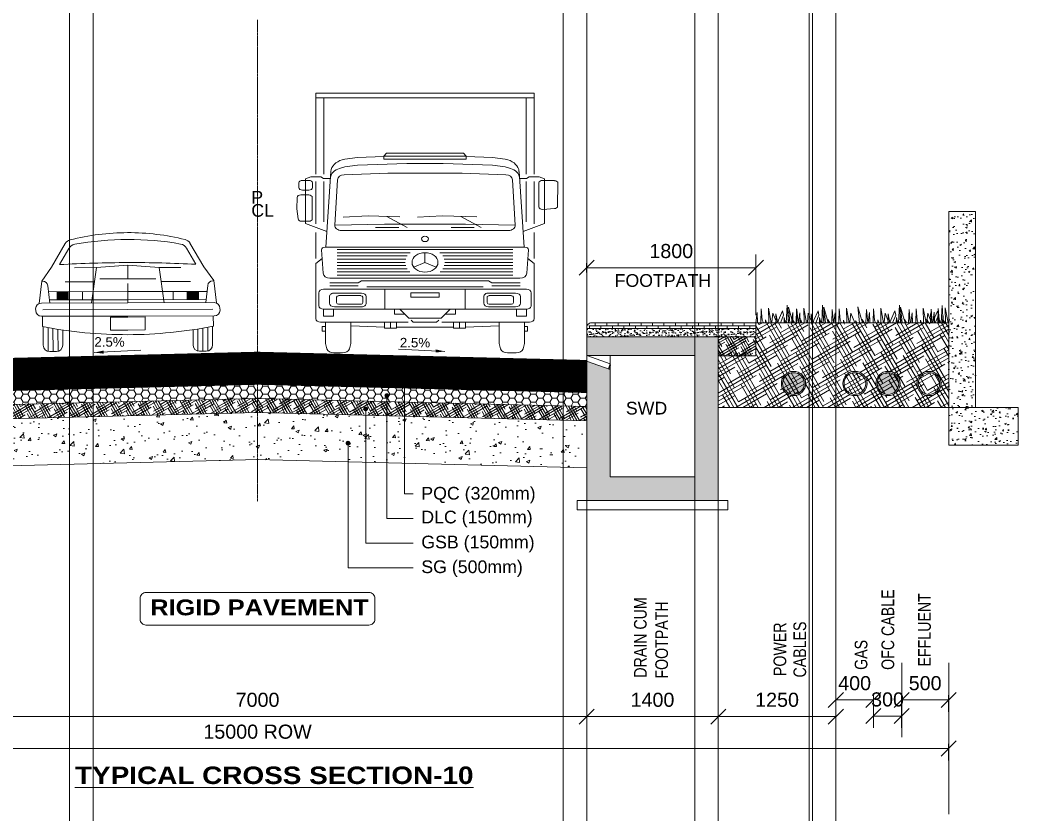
# Model space of a CAD drawing. Header units: inches. Extents: x 1863003 to 1881330, y 133141 to 515800.
# Drawn here: x 1869865 to 1880480, y 305650 to 314094 of the extents above; entities that cross this region are included whole.
import ezdxf

# ---------------------------------------------------------------- set-up
doc = ezdxf.new("R2010")
doc.units = ezdxf.units.IN
doc.header["$MEASUREMENT"] = 0
doc.linetypes.add('CENTERX2', pattern=[4, 2.5, -0.5, 0.5, -0.5])
doc.layers.get('0').update_dxf_attribs({"color": 4, "linetype": 'ELEC_LINE', "lineweight": 13})
doc.layers.get('Defpoints').update_dxf_attribs({"lineweight": 13})
for name, color, linetype, lineweight in [('DIM', 7, 'Continuous', 13), ('DIMEN', 7, 'Continuous', 13), ('HATCH', 252, 'Continuous', 13)]:
    doc.layers.add(name, color=color, linetype=linetype, lineweight=lineweight)
doc.styles.add('AB', font='ariblk.ttf')
doc.styles.add('ARIAL', font='arial.ttf')
doc.styles.get("Standard").update_dxf_attribs({"font": 'romans.shx'})
doc.linetypes.add('ELEC_LINE', pattern='A,12.7,-5.08,["EL",Standard,S=2.54,R=0,X=-2.54,Y=-1.27],-5.08', length=22.86)
doc.dimstyles.get("Standard").update_dxf_attribs({"dimtxt": 180, "dimasz": 160, "dimexe": 50, "dimexo": 50, "dimgap": 100, "dimtad": 1, "dimdec": 0, "dimzin": 0, "dimdsep": 46, "dimtxsty": 'ARIAL', "dimcen": 0.09, "dimclrd": 256, "dimclre": 256, "dimclrt": 256, "dimadec": 0, "dimazin": 0, "dimtm": 1e-09, "dimtfac": 1, "dimtdec": 0, "dimtofl": 0, "dimtmove": 0, "dimatfit": 3, "dimfxl": 0, "dimtolj": 1, "dimtzin": 0, "dimlwd": 9, "dimlwe": -1, "dimarcsym": 0})
pattern_1 = [(50, (0, -201706.23), (358.63009, -31.376067), [37.5, -412.5]), (355, (0, -201706.23), (-69.37567, 376.09607), [30, -330]), (100.451444, (29.9, -201708.84), (289.254423, 344.719995), [31.870096, -350.571056]), (46.1842, (0, -201606.23), (533.62067, -82.75964), [56.25, -618.75]), (96.635635, (44.47, -201613.1), (467.33097, 487.0593), [47.80517, -525.85688]), (351.184164, (0, -201606.23), (467.33097, 487.0593), [45, -495]), (21, (50, -201631.23), (298.453526, -201.309445), [37.5, -412.5]), (326, (50, -201631.23), (121.657666, 362.57502), [30, -330]), (71.451445, (74.87, -201648), (420.11119, 161.265576), [31.870095, -350.571056]), (37.5, (0, -201706.23), (6.079928, 166.446927), [0, -326, 0, -335, 0, -331.25]), (7.5, (0, -201706.23), (131.534769, 197.205856), [0, -191, 0, -318.5, 0, -126.25]), (327.5, (-111.5, -201706.23), (266.911218, -11.277436), [0, -125, 0, -390, 0, -517.5]), (317.5, (-161.5, -201706.23), (291.593085, 50.05249), [0, -162.5, 0, -259, 0, -367.5])]
pattern_2 = [(30, (0, -201706.228), (74.10254038, 71.6506351), [400, -200]), (120, (0, -201706.228), (28.3493649, -99.10254038), [400, -200])]
pattern_3 = [(0, (0, -201706.23), (75, 43.3012702), [50, -100]), (120, (0, -201706.23), (-75, 43.3012702), [50, -100]), (60, (0, -201706.23), (2e-14, 86.6025404), [-100, 50])]
pattern_4 = [(45, (0, -201706.2284), (-0.8838834765, 0.8838834765), [])]

# ---------------------------------------------------------------- blocks, each defined once
blk = doc.blocks.new('ca')
at = {"color": 8}
for p, q in [((-28.87, 25.62), (-23.64, 34.63)), ((28.87, 25.62), (23.64, 34.63)), ((-25.85, 26.63), (-22.36, 32.7)), ((25.85, 26.63), (22.36, 32.7)), ((-32.64, 20.39), (-28.87, 25.62)), ((-11.87, 25.46), (-20.19, 25.46)), ((-11.87, 25.46), (-13.81, 12.06)), ((0, 26.33), (-11.87, 25.46)), ((0, 26.33), (11.87, 25.46)), ((0, 21.14), (0, 26.33)), ((11.87, 25.46), (13.81, 12.06)), ((11.87, 25.46), (20.19, 25.46)), ((32.64, 20.39), (28.87, 25.62)), ((-33.58, 11.92), (-32.64, 20.39)), ((-32.64, 20.39), (-32.28, 20.39)), ((-12.64, 20.11), (-23.75, 20.11)), ((0, 21.14), (-10.62, 21.14)), ((0, 21.14), (10.62, 21.14)), ((0, 19.41), (0, 12.06)), ((12.64, 20.11), (23.75, 20.11)), ((32.64, 20.39), (32.28, 20.39)), ((33.58, 11.92), (32.64, 20.39)), ((-30.3, 18.62), (-29.57, 12.06)), ((-30.05, 16.33), (0, 16.33)), ((-26.76, 13.26), (-26.76, 16.33)), ((-22.56, 13.26), (-22.56, 16.33)), ((-17.19, 13.26), (-17.19, 16.33)), ((30.05, 16.33), (0, 16.33)), ((17.19, 13.26), (17.19, 16.33)), ((22.56, 13.26), (22.56, 16.33)), ((26.76, 13.26), (26.76, 16.33)), ((30.3, 18.62), (29.57, 12.06)), ((-32.79, 12.06), (0, 12.06)), ((-29.71, 13.26), (0, 13.26)), ((29.71, 13.26), (0, 13.26)), ((32.79, 12.06), (0, 12.06)), ((-34.95, 9.21), (-34.95, 9.91)), ((-32.26, 9.56), (0, 9.56)), ((32.26, 9.56), (0, 9.56)), ((34.95, 9.21), (34.95, 9.91)), ((-32.79, 7.05), (0, 7.05)), ((-32.41, 7.05), (-32.41, 3.13)), ((-6.6, 1.76), (-6.6, 6.69)), ((-6.6, 6.69), (0, 6.69)), ((32.79, 7.05), (0, 7.05)), ((6.6, 6.69), (0, 6.69)), ((6.6, 1.76), (6.6, 6.69)), ((32.41, 7.05), (32.41, 3.13)), ((-32.09, -3.91), (-32.09, 3.06)), ((-30.28, -6.26), (-30.28, 2.73)), ((-28.4, -6.35), (-28.4, 2.4)), ((-26.52, -6.26), (-26.52, 2.09)), ((-24.71, 1.81), (-24.71, -3.91)), ((0, 1.76), (-6.6, 1.76)), ((0, 1.76), (6.6, 1.76)), ((24.71, 1.81), (24.71, -3.91)), ((26.52, -6.26), (26.52, 2.09)), ((28.4, -6.35), (28.4, 2.4)), ((30.28, -6.26), (30.28, 2.73)), ((32.09, -3.91), (32.09, 3.06)), ((-27.15, -6.35), (-29.66, -6.35)), ((27.15, -6.35), (29.66, -6.35))]:
    blk.add_line(p, q, dxfattribs=at)
for centre, radius, start, end in [((0, -51.16), 89.85, 90, 104.0557), ((0, -51.16), 89.85, 75.9443, 90), ((-21.11, 33.15), 2.93, 104.0557, 149.858), ((-19.5, 31.06), 3.3, 100.1965, 150.1888), ((0, -77.34), 113.45, 90, 100.1965), ((0, -77.34), 113.45, 79.8035, 90), ((19.5, 31.06), 3.3, 29.8112, 79.8035), ((21.11, 33.15), 2.93, 30.142, 75.9443), ((0, -444.78), 472.11, 90, 93.1382), ((0, -444.78), 472.11, 86.8618, 90), ((-32.28, 18.4), 1.99, 6.3627, 90), ((32.28, 18.4), 1.99, 90, 173.6373), ((-32.79, 9.91), 2.16, 90, 180), ((32.79, 9.91), 2.16, 0, 90), ((-32.79, 9.21), 2.16, 180, 270), ((32.79, 9.21), 2.16, 270, 0), ((0, 169.59), 169.59, 258.9833, 270), ((0, 169.59), 169.59, 270, 281.0167), ((-29.66, -3.91), 2.44, 180, 270), ((-27.15, -3.91), 2.44, 270, 0), ((27.15, -3.91), 2.44, 180, 270), ((29.66, -3.91), 2.44, 270, 0)]:
    blk.add_arc(centre, radius, start, end, dxfattribs=at)
for points in [[(-22.56, 13.26), (-22.56, 16.33), (-26.76, 13.26), (-26.76, 16.33)], [(22.56, 13.26), (22.56, 16.33), (26.76, 13.26), (26.76, 16.33)]]:
    blk.add_solid(points, dxfattribs=at)
blk = doc.blocks.new('_Oblique')
at = {"color": 0, "linetype": 'ByBlock', "lineweight": -2}
blk.add_line((-0.5, -0.5), (0.5, 0.5), dxfattribs=at)
blk = doc.blocks.new('*D141')
at = {"layer": 'Defpoints', "color": 0, "ltscale": 0.02}
for p in [(1878942, 306692), (1878942, 306515), (1879242, 306515)]:
    blk.add_point(p, dxfattribs=at)
at = {"layer": 'DIMEN', "ltscale": 0.02}
for p, q in [((1878942, 306565), (1878942, 306742)), ((1879242, 306565), (1879242, 306742))]:
    blk.add_line(p, q, dxfattribs=at)
at = {"layer": 'DIMEN', "lineweight": 9, "ltscale": 0.02}
blk.add_line((1879242, 306692), (1878942, 306692), dxfattribs=at)
at = {"layer": 'DIMEN', "lineweight": 9, "ltscale": 0.02, "xscale": 160, "yscale": 160, "zscale": 160, "rotation": 180}
blk.add_blockref('_Oblique', (1878942, 306692), dxfattribs=at)
at = {"layer": 'DIMEN', "lineweight": 9, "ltscale": 0.02, "xscale": 160, "yscale": 160, "zscale": 160}
blk.add_blockref('_Oblique', (1879242, 306692), dxfattribs=at)
at = {"layer": 'DIMEN', "ltscale": 0.02, "insert": (1879092, 306868), "char_height": 150, "attachment_point": 5, "style": 'ARIAL'}
blk.add_mtext('\\A1;300', dxfattribs=at)
blk = doc.blocks.new('*D142')
at = {"layer": 'Defpoints', "color": 0, "ltscale": 0.02}
for p in [(1875892, 306687), (1875892, 306687), (1877292, 306687)]:
    blk.add_point(p, dxfattribs=at)
at = {"layer": 'DIMEN', "lineweight": 9, "ltscale": 0.02}
blk.add_line((1877292, 306687), (1875892, 306687), dxfattribs=at)
at = {"layer": 'DIMEN', "lineweight": 9, "ltscale": 0.02, "xscale": 160, "yscale": 160, "zscale": 160, "rotation": 180}
blk.add_blockref('_Oblique', (1875892, 306687), dxfattribs=at)
at = {"layer": 'DIMEN', "lineweight": 9, "ltscale": 0.02, "xscale": 160, "yscale": 160, "zscale": 160}
blk.add_blockref('_Oblique', (1877292, 306687), dxfattribs=at)
at = {"layer": 'DIMEN', "ltscale": 0.02, "insert": (1876592, 306864), "char_height": 150, "attachment_point": 5, "style": 'ARIAL'}
blk.add_mtext('\\A1;1400', dxfattribs=at)
blk = doc.blocks.new('*D143')
at = {"layer": 'Defpoints', "color": 0, "ltscale": 0.02}
for p in [(1868892, 306687), (1868892, 306687), (1875892, 306687)]:
    blk.add_point(p, dxfattribs=at)
at = {"layer": 'DIMEN', "lineweight": 9, "ltscale": 0.02}
blk.add_line((1875892, 306687), (1868892, 306687), dxfattribs=at)
at = {"layer": 'DIMEN', "lineweight": 9, "ltscale": 0.02, "xscale": 160, "yscale": 160, "zscale": 160, "rotation": 180}
blk.add_blockref('_Oblique', (1868892, 306687), dxfattribs=at)
at = {"layer": 'DIMEN', "lineweight": 9, "ltscale": 0.02, "xscale": 160, "yscale": 160, "zscale": 160}
blk.add_blockref('_Oblique', (1875892, 306687), dxfattribs=at)
at = {"layer": 'DIMEN', "ltscale": 0.02, "insert": (1872392, 306864), "char_height": 150, "attachment_point": 5, "style": 'ARIAL'}
blk.add_mtext('\\A1;7000', dxfattribs=at)
blk = doc.blocks.new('*D145')
at = {"layer": 'Defpoints', "color": 0, "ltscale": 0.02}
for p in [(1879742, 306347), (1864742, 306170), (1879742, 306170)]:
    blk.add_point(p, dxfattribs=at)
at = {"layer": 'DIMEN', "ltscale": 0.02}
for p, q in [((1864742, 306220), (1864742, 306397)), ((1879742, 306220), (1879742, 306397))]:
    blk.add_line(p, q, dxfattribs=at)
at = {"layer": 'DIMEN', "lineweight": 9, "ltscale": 0.02}
blk.add_line((1864742, 306347), (1879742, 306347), dxfattribs=at)
at = {"layer": 'DIMEN', "lineweight": 9, "ltscale": 0.02, "xscale": 160, "yscale": 160, "zscale": 160, "rotation": 180}
blk.add_blockref('_Oblique', (1864742, 306347), dxfattribs=at)
at = {"layer": 'DIMEN', "lineweight": 9, "ltscale": 0.02, "xscale": 160, "yscale": 160, "zscale": 160}
blk.add_blockref('_Oblique', (1879742, 306347), dxfattribs=at)
at = {"layer": 'DIMEN', "ltscale": 0.02, "insert": (1872392, 306525), "char_height": 150, "attachment_point": 5, "style": 'ARIAL'}
blk.add_mtext('\\A1;15000 ROW', dxfattribs=at)
blk = doc.blocks.new('A$C9c4fc737')
at = {"color": 8, "linetype": 'Continuous'}
for p, q in [((10.81, 147.25), (134.61, 147.25)), ((10.81, 147.25), (10.81, 101.32)), ((134.61, 147.25), (134.61, 101.32)), ((10.81, 144.51), (134.61, 144.51)), ((15.3, 144.51), (15.3, 101.32)), ((130.12, 144.51), (130.12, 101.32)), ((49.37, 111.54), (50.8, 113.23)), ((50.8, 113.23), (94.62, 113.23)), ((94.62, 113.23), (96.05, 111.54)), ((25.8, 109.39), (27.36, 109.83)), ((34.43, 110.74), (27.36, 109.83)), ((34.43, 110.74), (49.37, 111.31)), ((96.05, 111.54), (49.37, 111.54)), ((49.37, 109.85), (49.37, 111.54)), ((49.37, 109.85), (96.05, 109.85)), ((96.05, 109.85), (96.05, 111.54)), ((110.99, 110.74), (96.05, 111.31)), ((110.99, 110.74), (118.06, 109.83)), ((119.62, 109.39), (118.06, 109.83)), ((16.44, 59.91), (19.43, 102.86)), ((24.28, 104.53), (27.36, 105.4)), ((26.84, 100.94), (51.62, 101.91)), ((34.43, 106.31), (27.36, 105.4)), ((34.43, 106.31), (62.34, 107.37)), ((51.62, 101.91), (93.8, 101.91)), ((62.34, 107.37), (83.08, 107.37)), ((110.99, 106.31), (83.08, 107.37)), ((118.58, 100.94), (93.8, 101.91)), ((110.99, 106.31), (118.06, 105.4)), ((121.14, 104.53), (118.06, 105.4)), ((128.98, 59.91), (125.99, 102.86)), ((1.26, 93.72), (1.26, 96.29)), ((6.95, 97.77), (3.23, 97.77)), ((7.94, 99.79), (4.91, 98.57)), ((4.91, 98.57), (4.91, 73.4)), ((13.61, 99.79), (7.94, 99.79)), ((8.92, 93.72), (8.92, 96.29)), ((10.81, 97.14), (10.81, 73.11)), ((15.22, 98.75), (13.61, 99.79)), ((19.14, 98.75), (15.22, 98.75)), ((15.3, 97.14), (15.3, 74.19)), ((21.52, 72.39), (23.11, 98.13)), ((123.9, 72.39), (122.31, 98.13)), ((126.28, 98.75), (130.2, 98.75)), ((130.12, 97.14), (130.12, 74.19)), ((130.2, 98.75), (131.81, 99.79)), ((131.81, 99.79), (137.47, 99.79)), ((134.61, 97.14), (134.61, 73.11)), ((137.3, 96.27), (137.3, 82.8)), ((137.47, 99.79), (140.51, 98.57)), ((139.33, 97.75), (146.14, 97.59)), ((140.51, 98.57), (140.51, 73.4)), ((3.23, 92.24), (6.95, 92.24)), ((147.86, 83.19), (148.05, 96.09)), ((0.28, 88.12), (0, 81.69)), ((6.89, 89.49), (2.28, 89.54)), ((8.82, 88.01), (8.82, 76.04)), ((0.75, 75.9), (0, 81.69)), ((139.43, 81.33), (146.05, 81.73)), ((6.86, 74.57), (2.71, 74.57)), ((40.46, 77.69), (26.35, 76.89)), ((58.43, 77.1), (40.46, 77.69)), ((62.54, 71.12), (51.02, 77.34)), ((82.52, 77.69), (68.41, 76.89)), ((102.04, 77.05), (82.52, 77.69)), ((104.6, 71.12), (93.07, 77.34)), ((4.91, 73.4), (17.06, 68.86)), ((10.81, 53.4), (10.81, 68.16)), ((21.52, 72.39), (49.8, 72.94)), ((84.58, 69.3), (25.46, 69.3)), ((44.75, 71.12), (57.89, 71.12)), ((49.8, 72.94), (95.62, 72.94)), ((60.84, 69.3), (119.96, 69.3)), ((100.67, 71.12), (87.53, 71.12)), ((123.9, 72.39), (95.62, 72.94)), ((140.51, 73.4), (128.36, 68.86)), ((134.61, 53.4), (134.61, 68.16)), ((14.13, 58.37), (14.94, 45.14)), ((16.09, 59.91), (129.33, 59.91)), ((23.02, 58.5), (122.4, 58.5)), ((23.02, 56.7), (64.22, 56.7)), ((72.71, 51.27), (72.71, 56.78)), ((122.4, 56.7), (81.2, 56.7)), ((131.29, 58.37), (130.48, 45.14)), ((14.42, 53.54), (10.81, 50.56)), ((23.02, 54.9), (62.65, 54.9)), ((23.02, 53.1), (61.82, 53.1)), ((23.02, 51.3), (61.55, 51.3)), ((72.71, 51.27), (66.34, 48.51)), ((72.71, 51.27), (79.07, 48.51)), ((122.4, 54.9), (82.76, 54.9)), ((122.4, 53.1), (83.6, 53.1)), ((122.4, 51.3), (83.87, 51.3)), ((131, 53.54), (134.61, 50.56)), ((10.81, 19.41), (10.81, 50.56)), ((23.02, 49.5), (61.8, 49.5)), ((23.02, 47.7), (62.62, 47.7)), ((23.02, 45.9), (64.15, 45.9)), ((122.4, 45.9), (81.27, 45.9)), ((122.4, 47.7), (82.8, 47.7)), ((122.4, 49.5), (83.62, 49.5)), ((134.61, 19.41), (134.61, 50.56)), ((34.85, 39.77), (18.76, 39.77)), ((126.55, 42.33), (18.87, 42.33)), ((23.02, 44.1), (122.4, 44.1)), ((36.74, 40.77), (34.85, 39.77)), ((36.74, 40.77), (108.68, 40.77)), ((108.68, 40.77), (110.57, 39.77)), ((110.57, 39.77), (126.66, 39.77)), ((12.51, 26.79), (12.51, 34.02)), ((130.15, 36.08), (15.27, 36.08)), ((34.85, 37.93), (18.76, 37.93)), ((39.79, 37.5), (105.63, 37.5)), ((49.99, 36.08), (49.99, 24.73)), ((64.75, 34.1), (64.75, 31.54)), ((64.75, 34.1), (80.67, 34.1)), ((80.67, 34.1), (80.67, 31.54)), ((95.43, 36.08), (95.43, 24.73)), ((110.57, 37.93), (126.66, 37.93)), ((132.91, 26.79), (132.91, 34.02)), ((18.61, 28.18), (18.61, 31.83)), ((21.36, 33.89), (36.69, 33.89)), ((22.54, 31.53), (22.54, 28.48)), ((23.73, 32.42), (36.29, 32.42)), ((37.48, 31.53), (37.48, 28.48)), ((39.44, 31.83), (39.44, 28.18)), ((64.75, 31.54), (80.67, 31.54)), ((105.98, 31.83), (105.98, 28.18)), ((107.94, 31.53), (107.94, 28.48)), ((124.06, 33.89), (108.73, 33.89)), ((121.69, 32.42), (109.13, 32.42)), ((122.87, 31.53), (122.87, 28.48)), ((126.81, 28.18), (126.81, 31.83)), ((130.15, 24.73), (15.27, 24.73)), ((15.27, 24.73), (15.27, 20.89)), ((20.84, 20.89), (20.84, 24.73)), ((36.69, 26.11), (21.36, 26.11)), ((36.29, 27.59), (23.73, 27.59)), ((55.48, 24.73), (55.48, 21.89)), ((58.51, 24.73), (63.62, 19.76)), ((86.91, 24.73), (81.8, 19.76)), ((89.94, 24.73), (89.94, 21.89)), ((108.73, 26.11), (124.06, 26.11)), ((109.13, 27.59), (121.69, 27.59)), ((124.58, 20.89), (124.58, 24.73)), ((130.15, 24.73), (130.15, 20.89)), ((63.24, 17.35), (13.57, 17.35)), ((15.27, 20.89), (20.84, 20.89)), ((16.3, 17.35), (16.3, 5.28)), ((30.68, 17.35), (30.68, 5.28)), ((49.8, 17.35), (49.8, 13.94)), ((53.21, 13.94), (53.21, 17.35)), ((55.48, 21.89), (61.43, 21.89)), ((56.61, 13.94), (56.61, 17.35)), ((63.62, 19.76), (81.8, 19.76)), ((66.1, 17.35), (64.8, 18.61)), ((79.32, 17.35), (66.1, 17.35)), ((79.32, 17.35), (80.62, 18.61)), ((82.18, 17.35), (131.85, 17.35)), ((89.94, 21.89), (83.99, 21.89)), ((88.81, 13.94), (88.81, 17.35)), ((92.21, 13.94), (92.21, 17.35)), ((95.62, 17.35), (95.62, 13.94)), ((114.74, 17.35), (114.74, 5.28)), ((130.15, 20.89), (124.58, 20.89)), ((129.12, 17.35), (129.12, 5.28)), ((14.52, 12.33), (14.52, 14.95)), ((14.52, 14.95), (16.3, 14.95)), ((16.3, 12.33), (14.52, 12.33)), ((49.8, 14.65), (30.87, 15.36)), ((49.8, 13.94), (56.61, 13.94)), ((56.61, 14.65), (88.81, 14.65)), ((95.62, 13.94), (88.81, 13.94)), ((95.62, 14.65), (114.55, 15.36)), ((130.9, 14.95), (129.12, 14.95)), ((129.12, 12.33), (130.9, 12.33)), ((130.9, 12.33), (130.9, 14.95)), ((17.14, 2.34), (16.3, 5.28)), ((25.99, 0), (20.99, 0)), ((29.84, 2.34), (30.68, 5.28)), ((115.58, 2.34), (114.74, 5.28)), ((119.43, 0), (124.43, 0)), ((128.28, 2.34), (129.12, 5.28))]:
    blk.add_line(p, q, dxfattribs=at)
for centre, major_axis, start_param, end_param in [((29.26, 102.48), (9.84, 0), 1.929567, 3.089386), ((116.16, 102.48), (-9.84, 0), 3.193799, 4.353618), ((27.05, 99), (7.87, 0), 1.929567, 3.089386), ((118.37, 99), (7.87, 0), 0.052207, 1.212026), ((3.23, 96.29), (1.97, 0), 1.570796, 3.141593), ((6.95, 96.29), (1.97, 0), 0, 1.570796), ((27.04, 97.99), (-3.94, 0), -1.51867, -0.04621), ((118.38, 97.99), (3.94, 0), 0.04621, 1.51867), ((139.27, 96.27), (1.97, 0), 1.538549, 3.141593), ((146.08, 96.11), (1.97, 0), -0.010752, 1.538549), ((3.23, 93.72), (-1.97, 0), 0, 1.570796), ((6.95, 93.72), (-1.97, 0), 1.570796, 3.141593), ((2.25, 88.07), (-1.97, 0), 4.697006, 6.25023), ((6.86, 88.01), (1.97, 0), 0, 1.555413), ((139.27, 82.8), (-1.97, 0), 0, 1.650626), ((145.89, 83.2), (-1.97, 0), 1.650626, 3.13084), ((2.71, 76.04), (-1.97, 0), 0.096474, 1.570796), ((6.86, 76.04), (-1.97, 0), 1.570796, 3.141593), ((25.46, 72.26), (-3.94, 0), -0.04621, 1.570796), ((119.96, 72.26), (3.94, 0), 4.712389, 6.329395), ((72.71, 64.59), (-2, 0), 3.141593, 9.424778), ((16.09, 58.44), (-1.97, 0), -1.570796, 0.046121), ((129.33, 58.44), (1.97, 0), -0.046121, 1.570796), ((18.87, 45.28), (3.94, 0), 3.187714, 4.712389), ((126.55, 45.28), (-3.94, 0), 1.570796, 3.095472), ((15.27, 34.02), (-2.76, 0), -1.570796, 0), ((130.15, 34.02), (2.76, 0), 0, 1.570796), ((21.36, 31.83), (2.76, 0), 1.570796, 3.141593), ((23.73, 31.53), (-1.18, 0), -1.570796, 0), ((23.73, 28.48), (1.18, 0), 3.141593, 4.712389), ((36.29, 31.53), (1.18, 0), 0, 1.570796), ((36.29, 28.48), (-1.18, 0), 1.570796, 3.141593), ((36.69, 31.83), (2.76, 0), 0, 1.570796), ((108.73, 31.83), (2.76, 0), 1.570796, 3.141593), ((109.13, 31.53), (1.18, 0), 1.570796, 3.141593), ((109.13, 28.48), (1.18, 0), 3.141593, 4.712389), ((121.69, 31.53), (-1.18, 0), 3.141593, 4.712389), ((121.69, 28.48), (1.18, 0), 4.712389, 6.283185), ((124.06, 31.83), (-2.76, 0), 3.141593, 4.712389), ((15.27, 26.79), (2.76, 0), 3.141593, 4.712389), ((21.36, 28.18), (-2.76, 0), 0, 1.570796), ((36.69, 28.18), (-2.76, 0), 1.570796, 3.141593), ((108.73, 28.18), (-2.76, 0), 0, 1.570796), ((124.06, 28.18), (2.76, 0), 4.712389, 6.283185), ((130.15, 26.79), (-2.76, 0), 1.570796, 3.141593), ((13.57, 19.41), (-2.76, 0), 0, 1.570796), ((131.85, 19.41), (2.76, 0), 4.712389, 6.283185), ((20.99, 2.95), (-3.94, 0), 0.210626, 1.570796), ((25.99, 2.95), (3.94, 0), 4.712389, 6.072559), ((119.43, 2.95), (-3.94, 0), 0.210626, 1.570796), ((124.43, 2.95), (3.94, 0), 4.712389, 6.072559)]:
    blk.add_ellipse(centre, major_axis=major_axis, ratio=0.75, start_param=start_param, end_param=end_param, dxfattribs=at)
blk.add_ellipse((72.71, 51.27), major_axis=(7.35, 0), ratio=0.75, dxfattribs=at)
blk = doc.blocks.new('*D146')
at = {"layer": 'Defpoints', "color": 0, "ltscale": 0.02}
for p in [(1878542, 306864), (1878542, 306687), (1878942, 306687)]:
    blk.add_point(p, dxfattribs=at)
at = {"layer": 'DIMEN', "ltscale": 0.02}
for p, q in [((1878542, 306737), (1878542, 306914)), ((1878942, 306737), (1878942, 306914))]:
    blk.add_line(p, q, dxfattribs=at)
at = {"layer": 'DIMEN', "lineweight": 9, "ltscale": 0.02}
blk.add_line((1878942, 306864), (1878542, 306864), dxfattribs=at)
at = {"layer": 'DIMEN', "lineweight": 9, "ltscale": 0.02, "xscale": 160, "yscale": 160, "zscale": 160, "rotation": 180}
blk.add_blockref('_Oblique', (1878542, 306864), dxfattribs=at)
at = {"layer": 'DIMEN', "lineweight": 9, "ltscale": 0.02, "xscale": 160, "yscale": 160, "zscale": 160}
blk.add_blockref('_Oblique', (1878942, 306864), dxfattribs=at)
at = {"layer": 'DIMEN', "ltscale": 0.02, "insert": (1878742, 307041), "char_height": 150, "attachment_point": 5, "style": 'ARIAL'}
blk.add_mtext('\\A1;400', dxfattribs=at)
blk = doc.blocks.new('*D147')
at = {"layer": 'Defpoints', "color": 0, "ltscale": 0.02}
for p in [(1877292, 306687), (1877292, 306687), (1878542, 306687)]:
    blk.add_point(p, dxfattribs=at)
at = {"layer": 'DIMEN', "lineweight": 9, "ltscale": 0.02}
blk.add_line((1878542, 306687), (1877292, 306687), dxfattribs=at)
at = {"layer": 'DIMEN', "lineweight": 9, "ltscale": 0.02, "xscale": 160, "yscale": 160, "zscale": 160, "rotation": 180}
blk.add_blockref('_Oblique', (1877292, 306687), dxfattribs=at)
at = {"layer": 'DIMEN', "lineweight": 9, "ltscale": 0.02, "xscale": 160, "yscale": 160, "zscale": 160}
blk.add_blockref('_Oblique', (1878542, 306687), dxfattribs=at)
at = {"layer": 'DIMEN', "ltscale": 0.02, "insert": (1877917, 306864), "char_height": 150, "attachment_point": 5, "style": 'ARIAL'}
blk.add_mtext('\\A1;1250', dxfattribs=at)
blk = doc.blocks.new('*D149')
at = {"layer": 'Defpoints', "color": 0, "ltscale": 0.02}
for p in [(1879242, 306864), (1879242, 306687), (1879742, 306687)]:
    blk.add_point(p, dxfattribs=at)
at = {"layer": 'DIMEN', "ltscale": 0.02}
for p, q in [((1879242, 306737), (1879242, 306914)), ((1879742, 306737), (1879742, 306914))]:
    blk.add_line(p, q, dxfattribs=at)
at = {"layer": 'DIMEN', "lineweight": 9, "ltscale": 0.02}
blk.add_line((1879742, 306864), (1879242, 306864), dxfattribs=at)
at = {"layer": 'DIMEN', "lineweight": 9, "ltscale": 0.02, "xscale": 160, "yscale": 160, "zscale": 160, "rotation": 180}
blk.add_blockref('_Oblique', (1879242, 306864), dxfattribs=at)
at = {"layer": 'DIMEN', "lineweight": 9, "ltscale": 0.02, "xscale": 160, "yscale": 160, "zscale": 160}
blk.add_blockref('_Oblique', (1879742, 306864), dxfattribs=at)
at = {"layer": 'DIMEN', "ltscale": 0.02, "insert": (1879492, 307041), "char_height": 150, "attachment_point": 5, "style": 'ARIAL'}
blk.add_mtext('\\A1;500', dxfattribs=at)
blk = doc.blocks.new('*D308')
at = {"layer": 'Defpoints', "color": 0, "ltscale": 0.02}
for p in [(1875892, 311459), (1875892, 311358), (1877692, 311358)]:
    blk.add_point(p, dxfattribs=at)
at = {"layer": 'DIMEN', "ltscale": 0.02}
for p, q in [((1875892, 311408), (1875892, 311509)), ((1877692, 311408), (1877692, 311509))]:
    blk.add_line(p, q, dxfattribs=at)
at = {"layer": 'DIMEN', "lineweight": 9, "ltscale": 0.02}
blk.add_line((1877692, 311459), (1875892, 311459), dxfattribs=at)
at = {"layer": 'DIMEN', "lineweight": 9, "ltscale": 0.02, "xscale": 160, "yscale": 160, "zscale": 160, "rotation": 180}
blk.add_blockref('_Oblique', (1875892, 311459), dxfattribs=at)
at = {"layer": 'DIMEN', "lineweight": 9, "ltscale": 0.02, "xscale": 160, "yscale": 160, "zscale": 160}
blk.add_blockref('_Oblique', (1877692, 311459), dxfattribs=at)
at = {"layer": 'DIMEN', "ltscale": 0.02, "insert": (1876792, 311636), "char_height": 150, "attachment_point": 5, "style": 'ARIAL'}
blk.add_mtext('\\A1;1800', dxfattribs=at)

msp = doc.modelspace()

# ---------------------------------------------------------------- hatches: boundary and pattern name
at = {"layer": 'DIM', "linetype": 'Continuous'}
h = msp.add_hatch(dxfattribs=at)
h.set_pattern_fill('AR-CONC')
h.set_pattern_definition([(50, (250, -201556.23), (182.184669, -15.939086), [19.05, -209.55]), (355, (250, -201556.23), (-35.243421, 191.056845), [15.24, -167.640584]), (100.451445, (265.18, -201557.56), (146.941247, 175.117752), [16.190009, -178.090245]), (46.1842, (250, -201505.43), (271.07904, -42.042328), [28.575, -314.325]), (96.635558, (272.6, -201508.93), (237.404134, 247.426125), [24.285023, -267.13561]), (351.184151, (250, -201505.43), (237.404134, 247.426125), [22.859967, -251.45973]), (21, (275.4, -201518.13), (151.614391, -102.265198), [19.05, -209.55]), (326, (275.4, -201518.13), (61.802028, 184.187966), [15.24, -167.64]), (71.451445, (288.03, -201526.65), (213.41642, 81.922769), [16.190009, -178.089938]), (37.5, (250, -201556.23), (3.0886033, 84.5550389), [0, -165.608, 0, -170.18, 0, -168.275]), (7.5, (250, -201556.23), (66.8196625, 100.180575), [0, -97.028, 0, -161.798, 0, -64.135]), (327.5, (193.36, -201556.23), (135.5905952, -5.728744), [0, -63.5, 0, -198.12, 0, -262.89]), (317.5, (167.96, -201556.23), (148.1291814, 25.426491), [0, -82.55, 0, -131.572, 0, -186.69])])
h.paths.add_polyline_path([(1880026.8, 312057.9), (1879742.3, 312057.9), (1879742.3, 310929.2), (1879748.8, 310999.5), (1879742.3, 310777.4), (1879742.3, 309973.9), (1880026.8, 309973.9)])
h.paths.add_polyline_path([(1880479.8, 309973.9), (1879742.3, 309973.9), (1879742.3, 309571.5), (1880479.8, 309571.5)])
h = msp.add_hatch(dxfattribs=at)
h.set_pattern_fill('AR-BRSTD', scale=0.6)
h.set_pattern_definition([(0, (0, -201448.618), (0, 40.64508), []), (90, (0, -201448.62), (-60.96, 40.64508), [40.64508, -40.64508])])
h.paths.add_polyline_path([(1875892.3, 310813), (1875942.3, 310873), (1877692.3, 310873), (1877692.3, 310813)])
h = msp.add_hatch(dxfattribs=at)
h.set_pattern_fill('AR-SAND')
h.set_pattern_definition([(37.5, (0, -201448.618), (-1.6000313, 48.9413237), [0, -38.608, 0, -43.18, 0, -41.275]), (7.5, (0, -201448.62), (44.9523283, 71.68251), [0, -20.828, 0, -34.798, 0, -13.335]), (327.5, (-31.24, -201448.62), (79.099237, 0.1437185), [0, -12.7, 0, -45.72, 0, -59.69]), (317.5, (-31.24, -201448.62), (76.3556452, 22.2929323), [0, -6.35, 0, -29.972, 0, -34.29])])
h.paths.add_polyline_path([(1875892.3, 310723), (1875892.3, 310813), (1877692.3, 310813), (1877692.3, 310723)])
at = {"layer": 'DIM', "linetype": 'Continuous', "ltscale": 0.02}
h = msp.add_hatch(dxfattribs=at)
h.set_pattern_fill('HOUND', color=31, scale=600, angle=30, style=0)
h.set_pattern_definition([(30, (0, 974.03), (111.1538106, 107.47595264), [600, -300]), (120, (0, 974.03), (42.52404736, -148.6538106), [600, -300])])
h.paths.add_polyline_path([(1879742.3, 310873), (1879571.6, 310873), (1879571.1, 310871), (1879570.6, 310873), (1879118, 310873), (1879117.8, 310872.2), (1879117.6, 310873), (1878301.2, 310873), (1878301, 310872.2), (1878300.8, 310873), (1877692.3, 310873), (1877692.3, 310765.4), (1877692.3, 310566.4, -0.4142136), (1877682.3, 310556.4), (1877292.3, 310556.4), (1877292.3, 309973.9), (1879742.3, 309973.9)])
h.paths.add_polyline_path([(1878874.5, 310228.3, -1), (1878616, 310228.3, -1)], flags=16)
h.paths.add_polyline_path([(1878860.5, 310228.3, -1), (1878630, 310228.3, -1)], flags=0)
h.paths.add_polyline_path([(1879225.8, 310228.3, -1), (1878967.4, 310228.3, -1)], flags=16)
h.paths.add_polyline_path([(1879211.8, 310228.3, -1), (1878981.4, 310228.3, -1)], flags=0)
h.paths.add_polyline_path([(1878220.9, 310228.3, -1), (1877962.5, 310228.3, -1)], flags=16)
h.paths.add_polyline_path([(1878206.9, 310228.3, -1), (1877976.5, 310228.3, -1)], flags=0)
h.paths.add_polyline_path([(1879662.2, 310228.3, -1), (1879403.8, 310228.3, -1)], flags=16)
h.paths.add_polyline_path([(1879648.2, 310228.3, -1), (1879417.8, 310228.3, -1)], flags=0)
at = {"layer": 'DIM', "linetype": 'Continuous'}
h = msp.add_hatch(dxfattribs=at)
h.set_pattern_fill('AR-CONC', scale=10)
h.set_pattern_definition([(50, (0, 172509.42), (71.7260183, -6.2752135), [7.5, -82.5]), (355, (0, 172509.42), (-13.8751334, 75.2192134), [6, -66]), (100.4514445, (5.98, 172508.9), (57.8508847, 68.943999), [6.3740192, -70.1142112]), (46.1842, (0, 172529.42), (106.724133, -16.551928), [11.25, -123.75]), (96.6356355, (8.89, 172528.04), (93.4661946, 97.41186), [9.561034, -105.171376]), (351.184164, (0, 172529.42), (93.4661945, 97.41186), [9, -99]), (21, (10, 172524.42), (59.6907052, -40.261889), [7.5, -82.5]), (326, (10, 172524.42), (24.3315332, 72.5150045), [6, -66]), (71.4514447, (14.974, 172521.065), (84.0222377, 32.2531153), [6.374019, -70.1142112]), (37.5, (0, 172509.42), (1.21598553, 33.2893854), [0, -65.2, 0, -67, 0, -66.25]), (7.5, (0, 172509.42), (26.30695374, 39.4411712), [0, -38.2, 0, -63.7, 0, -25.25]), (327.5, (-22.3, 172509.42), (53.3822436, -2.25548717), [0, -25, 0, -78, 0, -103.5]), (317.5, (-32.3, 172509.42), (58.3186169, 10.0104982), [0, -32.5, 0, -51.8, 0, -73.5])])
h.paths.add_polyline_path([(1877042.3, 310525.5), (1877042.3, 309235.9), (1876142.3, 309235.9), (1876142.3, 310377.2), (1875892.3, 310465.4), (1875892.3, 308985.9), (1877292.3, 308985.9), (1877292.3, 310723), (1875892.3, 310723), (1875892.3, 310525.5)])
at = {"layer": 'DIM', "linetype": 'Continuous', "ltscale": 0.02}
h = msp.add_hatch(dxfattribs=at)
h.set_pattern_fill('HOUND', color=130, scale=400, angle=30, style=0)
h.set_pattern_definition([(30, (0, -201448.618), (74.10254038, 71.6506351), [400, -200]), (120, (0, -201448.618), (28.3493649, -99.10254038), [400, -200])])
h.paths.add_polyline_path([(1877292.3, 310523), (1877292.3, 310723), (1877692.3, 310723), (1877692.3, 310694.2), (1877692.3, 310523)])
at = {"layer": 'DIM', "linetype": 'Continuous'}
h = msp.add_hatch(color=7, dxfattribs=at)
h.dxf.hatch_style = 1
h.paths.add_polyline_path([(1878206.9, 310228.3, 1), (1877976.5, 310228.3, 1)])
h = msp.add_hatch(color=7, dxfattribs=at)
h.dxf.hatch_style = 1
h.paths.add_polyline_path([(1878981.4, 310228.3, 1), (1879211.8, 310228.3, 1)])
at = {"layer": 'DIM', "linetype": 'Continuous', "ltscale": 0.02}
h = msp.add_hatch(dxfattribs=at)
h.set_pattern_fill('HONEY', color=31, scale=400, style=0)
h.set_pattern_definition(pattern_3)
h.paths.add_polyline_path([(1868892.3, 310132.9), (1872392.3, 310220.4), (1872392.3, 310070.4), (1868892.3, 309982.9)])
h = msp.add_hatch(dxfattribs=at)
h.set_pattern_fill('HONEY', color=31, scale=400, style=0)
h.set_pattern_definition(pattern_3)
h.paths.add_polyline_path([(1872392.3, 310220.4), (1872392.3, 310070.4), (1875892.3, 309982.9), (1875892.3, 310132.9)])
h = msp.add_hatch(dxfattribs=at)
h.set_pattern_fill('HOUND', color=130, scale=400, angle=30, style=0)
h.set_pattern_definition(pattern_2)
h.paths.add_polyline_path([(1868892.3, 309982.9), (1872392.3, 310070.4), (1872392.3, 309920.4), (1868892.3, 309832.8)])
h = msp.add_hatch(dxfattribs=at)
h.set_pattern_fill('HOUND', color=130, scale=400, angle=30, style=0)
h.set_pattern_definition(pattern_2)
h.paths.add_polyline_path([(1872392.3, 310070.4), (1872392.3, 309920.4), (1875892.3, 309832.8), (1875892.3, 309982.9)])
h = msp.add_hatch(dxfattribs=at)
h.set_pattern_fill('AR-CONC', scale=50, style=0)
h.set_pattern_definition(pattern_1)
h.paths.add_polyline_path([(1868892.3, 309832.8), (1872392.3, 309920.4), (1872392.3, 309420.2), (1868892.3, 309332.7)])
h = msp.add_hatch(dxfattribs=at)
h.set_pattern_fill('AR-CONC', scale=50, style=0)
h.set_pattern_definition(pattern_1)
h.paths.add_polyline_path([(1875892.3, 309832.8), (1872392.3, 309920.4), (1872392.3, 309420.2), (1875892.3, 309332.7)])
at = {"layer": 'HATCH', "linetype": 'Continuous', "ltscale": 0.02}
h = msp.add_hatch(dxfattribs=at)
h.set_pattern_fill('ANSI31', color=141, scale=10)
h.set_pattern_definition(pattern_4)
h.paths.add_polyline_path([(1868892.3, 310465.4), (1868892.3, 310473), (1872392.3, 310560.6), (1872392.3, 310220.4), (1868892.3, 310132.9)])
h = msp.add_hatch(dxfattribs=at)
h.set_pattern_fill('ANSI31', color=141, scale=10)
h.set_pattern_definition(pattern_4)
h.paths.add_polyline_path([(1875892.3, 310465.4), (1875892.3, 310473), (1872392.3, 310560.6), (1872392.3, 310220.4), (1875892.3, 310132.9)])

# ---------------------------------------------------------------- linework, layer by layer
at = {"color": 7, "linetype": 'Continuous', "ltscale": 0.02}
msp.add_line((1877292.3, 308985.9), (1877292.3, 310723), dxfattribs=at)
at = {"color": 8, "linetype": 'Continuous', "ltscale": 0.02}
for p in [(1870392.3, 502880.9), (1870642.3, 502880.9), (1875642.3, 502880.9), (1875642.3, 502880.9), (1875892.3, 502880.9), (1877042.3, 502880.9), (1877292.3, 500369.9), (1878259.2, 500590.1), (1878293.4, 500590.1), (1878542.3, 500369.9)]:
    msp.add_xline(p, (0, 1), dxfattribs=at)
at = {"color": 66, "linetype": 'Continuous', "lineweight": 9, "ltscale": 0.25, "flags": 128}
for points in [[(1877772.3, 310873), (1877760, 310903.5), (1877748.3, 311023.2), (1877745.3, 310873)], [(1877854.9, 310873), (1877825.7, 311029), (1877828.7, 310873)], [(1878037.1, 310873), (1878024.5, 311060.6), (1878014.9, 310873)], [(1878084.7, 310873), (1878037.1, 311040.8), (1878054.4, 310873)], [(1878148.9, 310873), (1878136.6, 310903.5), (1878124.9, 311023.2), (1878121.9, 310873)], [(1878140.6, 310873), (1878127.5, 311014.7), (1878122.6, 310873)], [(1878231.5, 310873), (1878202.3, 311029), (1878205.3, 310873)], [(1878413.6, 310873), (1878401.1, 311060.6), (1878391.5, 310873)], [(1878461.3, 310873), (1878413.6, 311040.8), (1878431, 310873)], [(1878517.2, 310873), (1878504.1, 311014.7), (1878499.2, 310873)], [(1878601.7, 310873), (1878589.9, 310902.3), (1878578.2, 311021.9), (1878575.2, 310873)], [(1878684.6, 310873), (1878655.6, 311027.8), (1878658.6, 310873)], [(1878825.2, 310873), (1878777.1, 311042), (1878794.6, 310873)], [(1878880.8, 310873), (1878867.6, 311015.9), (1878862.7, 310873)], [(1878965.7, 310873), (1878953.4, 310903.5), (1878941.7, 311023.2), (1878938.7, 310873)], [(1879048.3, 310873), (1879019.1, 311029), (1879022.1, 310873)], [(1879230.4, 310873), (1879217.9, 311060.6), (1879208.3, 310873)], [(1879278.1, 310873), (1879230.4, 311040.8), (1879247.8, 310873)], [(1879334, 310873), (1879320.9, 311014.7), (1879316, 310873)], [(1879418.5, 310873), (1879406.7, 310902.3), (1879395, 311021.9), (1879392, 310873)], [(1879501.4, 310873), (1879472.4, 311027.8), (1879475.4, 310873)], [(1879568.3, 310873), (1879554.7, 311019.9), (1879549.6, 310873)], [(1879654.4, 310873), (1879640.5, 310907.5), (1879628.8, 311027.2), (1879625.7, 310873)], [(1879683.7, 310873), (1879671.2, 311059.4), (1879661.6, 310873)], [(1879736.1, 310873), (1879706.2, 311033), (1879709.3, 310873)], [(1877709.8, 310873), (1877706.7, 310982.5), (1877692.3, 310873)], [(1877805.5, 310873), (1877794.9, 310904.3), (1877795, 310873)], [(1877913.3, 310873), (1877872.3, 310977.7), (1877862.7, 310880.3), (1877862.3, 310873)], [(1877953, 310873), (1877985.9, 310953.4), (1877976, 311000.2), (1877933, 310903.6), (1877924.4, 310872.2), (1877903.7, 310969), (1877906.8, 310901.7), (1877902, 310873)], [(1878005, 310873), (1877992.5, 310929.7), (1877990.9, 310873)], [(1878034.7, 310907.8), (1878036.3, 310950.5), (1878038.4, 310873)], [(1878086.4, 310873), (1878083.3, 310982.5), (1878068.9, 310873)], [(1878101.4, 310873), (1878080.4, 310907.8), (1878087.7, 310873)], [(1878163.1, 310873), (1878160, 310981.3), (1878145.8, 310873)], [(1878182.1, 310873), (1878171.5, 310904.3), (1878171.6, 310873)], [(1878289.9, 310873), (1878248.8, 310977.7), (1878239.3, 310880.3), (1878238.9, 310873)], [(1878329.6, 310873), (1878362.5, 310953.4), (1878352.6, 311000.2), (1878309.6, 310903.6), (1878301, 310872.2), (1878280.3, 310969), (1878283.3, 310901.7), (1878278.6, 310873)], [(1878381.6, 310873), (1878369.1, 310929.7), (1878367.5, 310873)], [(1878411.3, 310907.8), (1878412.8, 310950.5), (1878415, 310873)], [(1878478, 310873), (1878457, 310907.8), (1878464.3, 310873)], [(1878539.7, 310873), (1878536.6, 310981.3), (1878522.3, 310873)], [(1878635, 310873), (1878624.8, 310903.1), (1878624.9, 310873)], [(1878742.7, 310873), (1878702.1, 310976.4), (1878692.6, 310879), (1878692.3, 310873)], [(1878842.3, 310873), (1878820.5, 310909.1), (1878828.1, 310873)], [(1878903.2, 310873), (1878900.1, 310982.5), (1878885.7, 310873)], [(1878998.9, 310873), (1878988.3, 310904.3), (1878988.4, 310873)], [(1879106.7, 310873), (1879065.6, 310977.7), (1879056.1, 310880.3), (1879055.7, 310873)], [(1879146.4, 310873), (1879179.3, 310953.4), (1879169.4, 311000.2), (1879126.4, 310903.6), (1879117.8, 310872.2), (1879097.1, 310969), (1879100.1, 310901.7), (1879095.4, 310873)], [(1879198.4, 310873), (1879185.9, 310929.7), (1879184.3, 310873)], [(1879228.1, 310907.8), (1879229.6, 310950.5), (1879231.8, 310873)], [(1879294.8, 310873), (1879273.8, 310907.8), (1879281.1, 310873)], [(1879356.5, 310873), (1879353.4, 310981.3), (1879339.1, 310873)], [(1879451.8, 310873), (1879441.6, 310903.1), (1879441.7, 310873)], [(1879531.8, 310873), (1879507.6, 310913.1), (1879516, 310873)], [(1879559.5, 310873), (1879518.9, 310976.4), (1879509.4, 310879), (1879509.1, 310873)], [(1879600.2, 310873), (1879632.6, 310952.1), (1879622.7, 310999), (1879579.7, 310902.4), (1879571.1, 310871), (1879550.4, 310967.8), (1879553.4, 310900.4), (1879548.9, 310873)], [(1879590.4, 310873), (1879587.2, 310986.5), (1879572.3, 310873)], [(1879651.4, 310873), (1879639.2, 310928.4), (1879637.6, 310873)], [(1879687.4, 310873), (1879675.4, 310908.3), (1879675.6, 310873)], [(1879681.4, 310906.5), (1879682.9, 310949.3), (1879685, 310873)], [(1879706.5, 310873), (1879687.6, 310899.8), (1879691.5, 310873)], [(1878025.6, 310873), (1878010.4, 310894.6), (1878013.6, 310873)], [(1878402.2, 310873), (1878386.9, 310894.6), (1878390.1, 310873)], [(1878766.6, 310873), (1878750.5, 310895.8), (1878753.8, 310873)], [(1879219, 310873), (1879203.7, 310894.6), (1879206.9, 310873)]]:
    msp.add_lwpolyline(points, dxfattribs=at)
at = {"color": 7, "linetype": 'Continuous', "ltscale": 0.02}
msp.add_lwpolyline([(1877692.3, 310873), (1875942.3, 310873, 0.4142136), (1875892.3, 310823), (1875892.3, 308985.9)], format="xyb", dxfattribs=at)
for points in [[(1877692.3, 310730.6), (1877692.3, 310873)], [(1877292.3, 310723), (1875892.3, 310723)], [(1875892.3, 310525.5), (1877042.3, 310525.5)], [(1877042.3, 310525.5), (1877042.3, 309235.9), (1876142.3, 309235.9), (1876142.3, 310525.5)], [(1875792.3, 308885.9), (1875792.3, 308985.9)], [(1875792.3, 308985.9), (1877392.3, 308985.9)], [(1875792.3, 308885.9), (1877392.3, 308885.9)], [(1877392.3, 308885.9), (1877392.3, 308985.9)]]:
    msp.add_lwpolyline(points, dxfattribs=at)
at = {"color": 6, "linetype": 'Continuous', "ltscale": 0.02}
for points in [[(1872392.3, 310560.6), (1868892.3, 310473)], [(1872392.3, 310560.6), (1875892.3, 310473)], [(1872392.3, 310220.4), (1868892.3, 310132.9)], [(1872392.3, 310220.4), (1875892.3, 310132.9)], [(1872392.3, 310070.4), (1868892.3, 309982.9)], [(1872392.3, 310070.4), (1875892.3, 309982.9)], [(1872392.3, 309920.4), (1868892.3, 309832.8)], [(1872392.3, 309920.4), (1875892.3, 309832.8)], [(1872404.8, 309420.5), (1868892.3, 309332.7), (1868892.3, 309415.4)], [(1872379.8, 309420.5), (1875892.3, 309332.7), (1875892.3, 309415.4)]]:
    msp.add_lwpolyline(points, dxfattribs=at)
at = {"color": 8, "linetype": 'Continuous', "ltscale": 0.02}
for points in [[(1875892.3, 306467.2), (1875892.3, 307259.6)], [(1877292.3, 306467.2), (1877292.3, 307259.6)], [(1878542.3, 306467.2), (1878542.3, 307259.6)], [(1879242.3, 306467.2), (1879242.3, 307259.6)], [(1879742.3, 305650.1), (1879742.3, 307259.6)]]:
    msp.add_lwpolyline(points, dxfattribs=at)
at = {"layer": 'DIM', "color": 1, "linetype": 'CENTERX2'}
msp.add_lwpolyline([(1872392.3, 314094.2), (1872392.3, 308972.7)], dxfattribs=at)
at = {"layer": 'DIM', "color": 7, "linetype": 'Continuous'}
for points in [[(1879742.3, 309973.9), (1879742.3, 312057.9), (1880026.8, 312057.9), (1880026.8, 309973.9)], [(1875892.3, 310813), (1877692.3, 310813)], [(1877292.3, 310723), (1877692.3, 310723)], [(1879742.3, 310765.4), (1879742.3, 309973.9)], [(1875892.3, 310525.5), (1876142.3, 310437.2)], [(1875890.4, 310466.1), (1876142.3, 310377.2)], [(1876142.3, 310437.2), (1876123.4, 310383.8)], [(1877292.3, 309973.9), (1879992.3, 309973.9)], [(1879742.3, 309973.9), (1880479.8, 309973.9), (1880479.8, 309571.5), (1879742.3, 309571.5), (1879742.3, 309973.9)]]:
    msp.add_lwpolyline(points, dxfattribs=at)
at = {"layer": 'DIM', "color": 8, "linetype": 'Continuous'}
for points in [[(1877692.3, 310955.3), (1877692.3, 311601.4)], [(1875892.3, 310813.2), (1875892.3, 311459.3)]]:
    msp.add_lwpolyline(points, dxfattribs=at)
at = {"layer": 'DIM', "color": 83, "linetype": 'Continuous'}
msp.add_lwpolyline([(1877292.3, 310873), (1879742.3, 310873)], dxfattribs=at)
at = {"layer": 'DIM', "color": 7, "linetype": 'Continuous'}
msp.add_lwpolyline([(1877692.3, 310730.6), (1877692.3, 310531.6, -0.4142136), (1877682.3, 310521.6), (1877292.3, 310521.6)], format="xyb", dxfattribs=at)
for centre, radius in [((1878091.7, 310228.3), 129.2), ((1878091.7, 310228.3), 115.2), ((1879096.6, 310228.3), 129.2), ((1879096.6, 310228.3), 115.2)]:
    msp.add_circle(centre, radius, dxfattribs=at)
at = {"layer": 'DIM', "color": 4, "linetype": 'Continuous'}
for centre, radius in [((1878745.3, 310228.3), 129.2), ((1878745.3, 310228.3), 115.2), ((1879533, 310228.3), 129.2), ((1879533, 310228.3), 115.2)]:
    msp.add_circle(centre, radius, dxfattribs=at)
at = {"layer": 'DIM', "color": 7, "linetype": 'Continuous'}
msp.add_arc((1876093.6, 310424.4), 50.4, 306.33638, 14.78327, dxfattribs=at)
at = {"layer": 'DIMEN', "lineweight": 5}
msp.add_lwpolyline([(1871205.7, 308006), (1873577.1, 308006, -0.4142136), (1873639, 307944.2), (1873639, 307721.8, -0.4142136), (1873577.1, 307660), (1871205.7, 307660, -0.4142136), (1871143.9, 307721.8), (1871143.9, 307944.2, -0.4142136)], format="xyb", close=True, dxfattribs=at)

# ---------------------------------------------------------------- block references
at = {"color": 2, "linetype": 'Continuous', "ltscale": 0.02, "xscale": 18.76445229989112, "yscale": 18.76445229989112, "zscale": 18.76445229989112}
msp.add_blockref('A$C9c4fc737', (1872808.5, 310554.1), dxfattribs=at)
at = {"layer": 'DIM', "color": 7, "linetype": 'Continuous', "xscale": 28.04577624273334, "yscale": 28.04577624273334, "zscale": 28.04577624273334, "rotation": 0.1542392016107282}
msp.add_blockref('ca', (1871013.3, 310747.6), dxfattribs=at)

# ---------------------------------------------------------------- texts
at = {"layer": 'DIMEN', "linetype": 'Continuous', "style": 'ARIAL'}
for s, height, p in [('P', 135, (1872325.8, 312141.2)), ('CL', 135, (1872325.8, 312001.6)), ('FOOTPATH', 135, (1876189.3, 311256.3)), ('2.5%%%', 101.25, (1870656.7, 310619.8)), ('2.5%%%', 101.25, (1873905.2, 310612.2)), ('SWD', 135, (1876309, 309898.7)), ('PQC (320mm)', 135, (1874133.6, 308993.7)), ('DLC (150mm)', 135, (1874133.6, 308740.9)), ('GSB (150mm)', 135, (1874133.6, 308475.3)), ('SG (500mm)', 135, (1874133.6, 308212.2))]:
    msp.add_text(s, height=height, dxfattribs=at).set_placement(p)
at = {"layer": 'DIMEN', "linetype": 'Continuous', "style": 'ARIAL', "width": 0.8}
for s, p in [('OFC CABLE', (1879162.5, 307183.1)), ('DRAIN CUM', (1876530.5, 307100.2)), ('EFFLUENT', (1879552.4, 307219.2)), ('FOOTPATH', (1876757, 307090.2)), ('POWER', (1878014.4, 307117.4)), ('CABLES', (1878226.4, 307102)), ('GAS', (1878877.8, 307182.9))]:
    msp.add_text(s, height=135, rotation=90, dxfattribs=at).set_placement(p)
at = {"layer": 'DIMEN', "style": 'AB'}
for s, height, p in [('RIGID PAVEMENT', 168.75, (1871250.8, 307763.3)), ('%%UTYPICAL CROSS SECTION-10', 185.625, (1870450.7, 305969.4))]:
    msp.add_text(s, height=height, dxfattribs=at).set_placement(p)

# ---------------------------------------------------------------- dimensions: what is measured, and where the dimension line sits
at = {"layer": 'DIMEN', "ltscale": 0.02}
for p1, p2, distance, picture, middle in [((1877692.3, 311358.4), (1875892.3, 311358.4), -100.6, '*D308', (1876792.3, 311635.6)), ((1875892.3, 306687.4), (1868892.3, 306687.4), 0, '*D143', (1872392.3, 306864)), ((1877292.3, 306687.4), (1875892.3, 306687.4), 0, '*D142', (1876592.3, 306864)), ((1878542.3, 306687.4), (1877292.3, 306687.4), 0, '*D147', (1877917.3, 306864))]:
    dim = msp.add_aligned_dim(p1=p1, p2=p2, distance=distance, dimstyle='Standard', override={"dimtxt": 150, "dimblk1": 'Oblique', "dimblk2": 'Oblique', "dimsah": 1}, dxfattribs=at)
    dim.commit()
    dim.dimension.update_dxf_attribs({"geometry": picture, "text_midpoint": middle})
for base, p1, p2, picture, middle in [((1878542.3, 306864), (1878942.3, 306687.4), (1878542.3, 306687.4), '*D146', (1878742.3, 306864)), ((1879242.3, 306864), (1879742.3, 306687.4), (1879242.3, 306687.4), '*D149', (1879492.3, 306864)), ((1878942.3, 306691.7), (1879242.3, 306515.1), (1878942.3, 306515.1), '*D141', (1879092.3, 306691.7))]:
    dim = msp.add_linear_dim(base=base, p1=p1, p2=p2, angle=180, dimstyle='Standard', override={"dimtxt": 150, "dimblk1": 'Oblique', "dimblk2": 'Oblique', "dimsah": 1}, dxfattribs=at)
    dim.commit()
    dim.dimension.update_dxf_attribs({"geometry": picture, "text_midpoint": middle, "dimtype": 161})
dim = msp.add_linear_dim(base=(1879742.3, 306347.2), p1=(1864742.3, 306169.6), p2=(1879742.3, 306169.6), angle=0, text='<> ROW', dimstyle='Standard', override={"dimtxt": 150, "dimblk1": 'Oblique', "dimblk2": 'Oblique', "dimsah": 1}, dxfattribs=at)
dim.commit()
dim.dimension.update_dxf_attribs({"geometry": '*D145', "text_midpoint": (1872392.3, 306347.2), "dimtype": 161})

# ---------------------------------------------------------------- leaders
at = {"layer": 'DIMEN', "lineweight": 9, "ltscale": 0.02}
for points, override in [([(1870655.6, 310557.4), (1871151.6, 310581.5)], {"dimasz": 100}), ([(1874385.6, 310569.4), (1873889.6, 310593.5)], {"dimasz": 100}), ([(1873954.6, 310359), (1873954.6, 309054.9), (1874046.9, 309054.9)], {"dimasz": 50, "dimldrblk": 'Dot'}), ([(1873767.1, 310100), (1873767.1, 308792.4), (1874046.9, 308792.4)], {"dimasz": 50, "dimldrblk": 'Dot'}), ([(1873542.1, 309958.3), (1873542.1, 308529.9), (1874046.9, 308529.9)], {"dimasz": 50, "dimldrblk": 'Dot'}), ([(1873354.6, 309593.9), (1873354.6, 308267.4), (1874046.9, 308267.4)], {"dimasz": 50, "dimldrblk": 'Dot'})]:
    msp.add_leader(points, dimstyle='Standard', override=override, dxfattribs=at)

doc.saveas('drawing.dxf')
